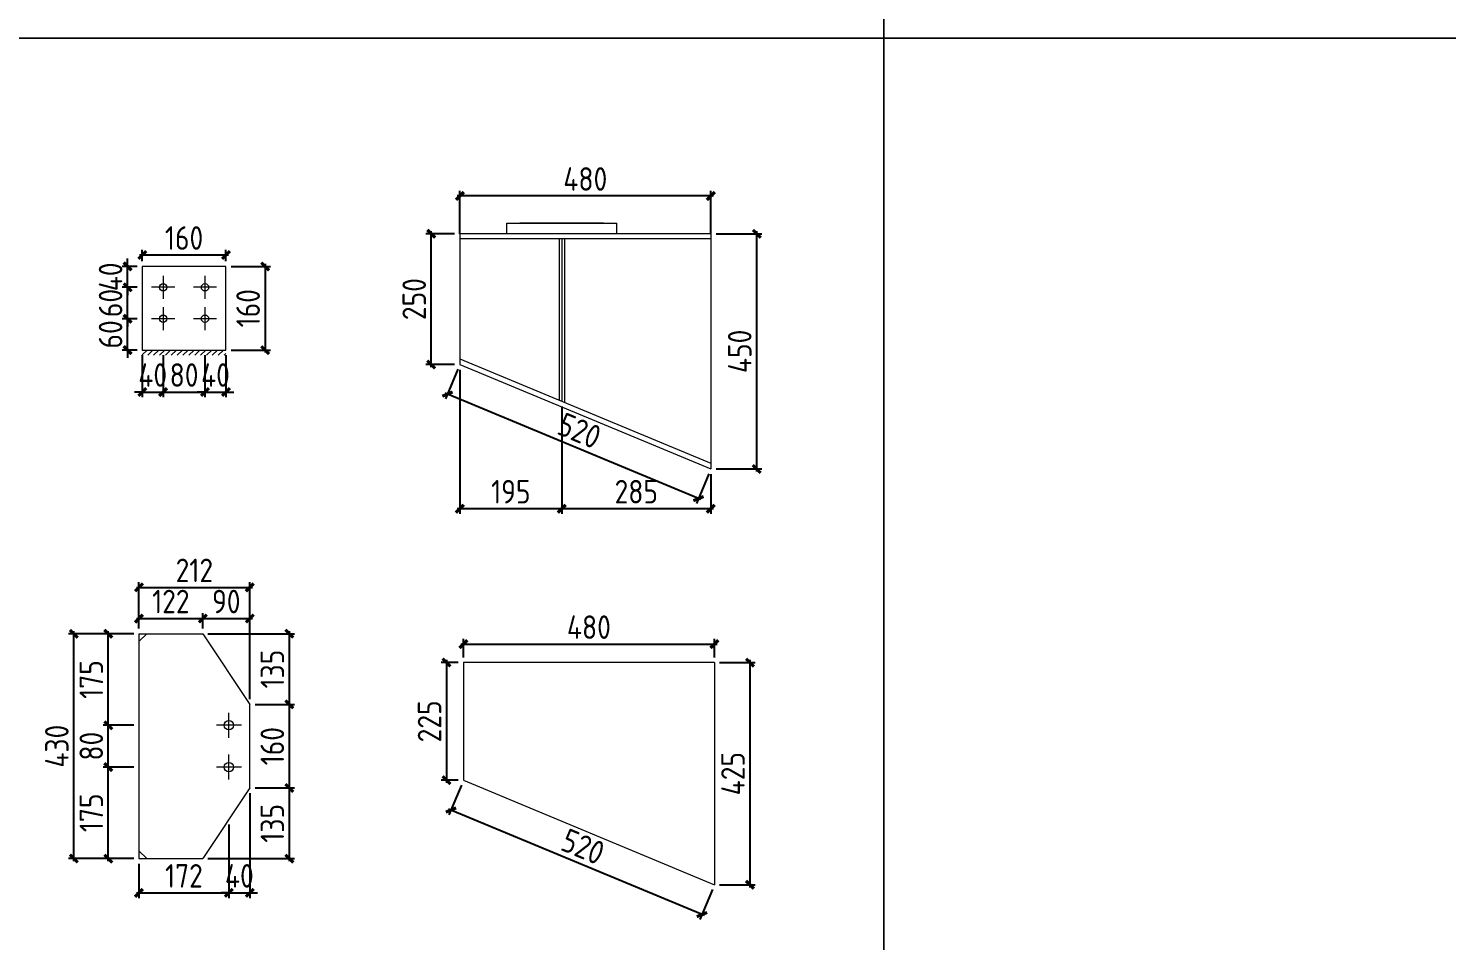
# Model space of a CAD drawing. Extents: x 485428 to 797698, y 56414 to 211814.
# Drawn here: x 690266 to 695691, y 121961 to 125451 of the extents above; entities that cross this region are included whole.
import ezdxf

# ---------------------------------------------------------------- set-up
doc = ezdxf.new("R2010")
doc.units = 0
doc.header["$LTSCALE"] = 1000
doc.header["$MEASUREMENT"] = 0
doc.styles.get("Standard").update_dxf_attribs({"font": 'gbenor.shx', "bigfont": 'gbcbig.shx'})
doc.dimstyles.get("Standard").update_dxf_attribs({"dimscale": 100, "dimtxt": 2, "dimasz": 0.4, "dimexe": 0.5, "dimexo": 1, "dimgap": 0.5, "dimtad": 1, "dimdec": 0, "dimzin": 0, "dimdsep": 46, "dimtxsty": 'Standard', "dimblk": 'ARCHTICK', "dimcen": 0.09, "dimadec": 0, "dimazin": 0, "dimtfac": 1, "dimtdec": 0, "dimtix": 1, "dimtmove": 2, "dimatfit": 3, "dimfxl": 1, "dimtolj": 1, "dimtzin": 0, "dimarcsym": 0})

# ---------------------------------------------------------------- blocks, each defined once
blk = doc.blocks.new('_ArchTick')
at = {"color": 0, "linetype": 'ByBlock', "const_width": 0.4}
blk.add_lwpolyline([(-0.5, -0.5), (0.5, 0.5)], dxfattribs=at)
blk = doc.blocks.new('*D810')
at = {"color": 3, "lineweight": -2}
for p, q in [((690701.9, 124200.4), (690701.9, 124039.8)), ((690781.9, 124200.4), (690781.9, 124039.8)), ((690701.9, 124059.8), (690671.9, 124059.8)), ((690701.9, 124059.8), (690781.9, 124059.8)), ((690781.9, 124059.8), (690811.9, 124059.8))]:
    blk.add_line(p, q, dxfattribs=at)
at = {"layer": 'Defpoints', "color": 0}
for p in [(690701.9, 124220.4), (690781.9, 124220.4), (690781.9, 124059.8)]:
    blk.add_point(p, dxfattribs=at)
at = {"color": 3, "lineweight": -2, "xscale": 30, "yscale": 30, "zscale": 30}
blk.add_blockref('_ArchTick', (690701.9, 124059.8), dxfattribs=at)
at = {"color": 3, "lineweight": -2, "xscale": 30, "yscale": 30, "zscale": 30, "rotation": 180}
blk.add_blockref('_ArchTick', (690781.9, 124059.8), dxfattribs=at)
at = {"color": 0, "lineweight": 15, "insert": (690741.9, 124124.8), "char_height": 90, "attachment_point": 5}
blk.add_mtext('\\A1;40', dxfattribs=at)
blk = doc.blocks.new('*D778')
at = {"color": 3, "lineweight": -2}
for p, q in [((690781.9, 124200.4), (690781.9, 124039.8)), ((690941.9, 124200.4), (690941.9, 124039.8)), ((690771.9, 124059.8), (690951.9, 124059.8))]:
    blk.add_line(p, q, dxfattribs=at)
at = {"layer": 'Defpoints', "color": 0}
for p in [(690781.9, 124220.4), (690941.9, 124220.4), (690941.9, 124059.8)]:
    blk.add_point(p, dxfattribs=at)
at = {"color": 3, "lineweight": -2, "xscale": 30, "yscale": 30, "zscale": 30, "rotation": 180}
blk.add_blockref('_ArchTick', (690781.9, 124059.8), dxfattribs=at)
at = {"color": 3, "lineweight": -2, "xscale": 30, "yscale": 30, "zscale": 30}
blk.add_blockref('_ArchTick', (690941.9, 124059.8), dxfattribs=at)
at = {"color": 0, "lineweight": 15, "insert": (690861.9, 124124.8), "char_height": 90, "attachment_point": 5}
blk.add_mtext('\\A1;80', dxfattribs=at)
blk = doc.blocks.new('*D779')
at = {"color": 3, "lineweight": -2}
for p, q in [((690941.9, 124200.4), (690941.9, 124039.8)), ((691021.9, 124200.4), (691021.9, 124039.8)), ((690941.9, 124059.8), (690911.9, 124059.8)), ((690941.9, 124059.8), (691021.9, 124059.8)), ((691021.9, 124059.8), (691051.9, 124059.8))]:
    blk.add_line(p, q, dxfattribs=at)
at = {"layer": 'Defpoints', "color": 0}
for p in [(690941.9, 124220.4), (691021.9, 124220.4), (691021.9, 124059.8)]:
    blk.add_point(p, dxfattribs=at)
at = {"color": 3, "lineweight": -2, "xscale": 30, "yscale": 30, "zscale": 30}
blk.add_blockref('_ArchTick', (690941.9, 124059.8), dxfattribs=at)
at = {"color": 3, "lineweight": -2, "xscale": 30, "yscale": 30, "zscale": 30, "rotation": 180}
blk.add_blockref('_ArchTick', (691021.9, 124059.8), dxfattribs=at)
at = {"color": 0, "lineweight": 15, "insert": (690981.9, 124124.8), "char_height": 90, "attachment_point": 5}
blk.add_mtext('\\A1;40', dxfattribs=at)
blk = doc.blocks.new('*D780')
at = {"color": 3, "lineweight": -2}
for p, q in [((690681.9, 124340.4), (690625.7, 124340.4)), ((690645.7, 124340.4), (690645.7, 124370.4)), ((690645.7, 124220.4), (690645.7, 124340.4)), ((690681.9, 124220.4), (690625.7, 124220.4)), ((690645.7, 124220.4), (690645.7, 124190.4))]:
    blk.add_line(p, q, dxfattribs=at)
at = {"layer": 'Defpoints', "color": 0}
for p in [(690645.7, 124340.4), (690701.9, 124340.4), (690701.9, 124220.4)]:
    blk.add_point(p, dxfattribs=at)
at = {"color": 3, "lineweight": -2, "xscale": 30, "yscale": 30, "zscale": 30}
for p, rotation in [((690645.7, 124340.4), 270), ((690645.7, 124220.4), 90)]:
    blk.add_blockref('_ArchTick', p, dxfattribs=dict(at, rotation=rotation))
at = {"color": 0, "lineweight": 15, "insert": (690580.7, 124280.4), "char_height": 90, "attachment_point": 5, "rotation": 90}
blk.add_mtext('\\A1;60', dxfattribs=at)
blk = doc.blocks.new('*D781')
at = {"color": 3, "lineweight": -2}
for p, q in [((690681.9, 124460.4), (690625.7, 124460.4)), ((690645.7, 124460.4), (690645.7, 124490.4)), ((690645.7, 124340.4), (690645.7, 124460.4)), ((690681.9, 124340.4), (690625.7, 124340.4)), ((690645.7, 124340.4), (690645.7, 124310.4))]:
    blk.add_line(p, q, dxfattribs=at)
at = {"layer": 'Defpoints', "color": 0}
for p in [(690645.7, 124460.4), (690701.9, 124460.4), (690701.9, 124340.4)]:
    blk.add_point(p, dxfattribs=at)
at = {"color": 3, "lineweight": -2, "xscale": 30, "yscale": 30, "zscale": 30}
for p, rotation in [((690645.7, 124460.4), 270), ((690645.7, 124340.4), 90)]:
    blk.add_blockref('_ArchTick', p, dxfattribs=dict(at, rotation=rotation))
at = {"color": 0, "lineweight": 15, "insert": (690580.7, 124400.4), "char_height": 90, "attachment_point": 5, "rotation": 90}
blk.add_mtext('\\A1;60', dxfattribs=at)
blk = doc.blocks.new('*D811')
at = {"color": 3, "lineweight": -2}
for p, q in [((690645.7, 124540.4), (690645.7, 124570.4)), ((690681.9, 124540.4), (690625.7, 124540.4)), ((690645.7, 124460.4), (690645.7, 124540.4)), ((690681.9, 124460.4), (690625.7, 124460.4)), ((690645.7, 124460.4), (690645.7, 124430.4))]:
    blk.add_line(p, q, dxfattribs=at)
at = {"layer": 'Defpoints', "color": 0}
for p in [(690645.7, 124540.4), (690701.9, 124540.4), (690701.9, 124460.4)]:
    blk.add_point(p, dxfattribs=at)
at = {"color": 3, "lineweight": -2, "xscale": 30, "yscale": 30, "zscale": 30}
for p, rotation in [((690645.7, 124540.4), 270), ((690645.7, 124460.4), 90)]:
    blk.add_blockref('_ArchTick', p, dxfattribs=dict(at, rotation=rotation))
at = {"color": 0, "lineweight": 15, "insert": (690580.7, 124500.4), "char_height": 90, "attachment_point": 5, "rotation": 90}
blk.add_mtext('\\A1;40', dxfattribs=at)
blk = doc.blocks.new('*D812')
at = {"color": 3, "lineweight": -2}
for p, q in [((691031.9, 124584), (690691.9, 124584)), ((690701.9, 124560.4), (690701.9, 124604)), ((691021.9, 124560.4), (691021.9, 124604))]:
    blk.add_line(p, q, dxfattribs=at)
at = {"layer": 'Defpoints', "color": 0}
for p in [(690701.9, 124584), (690701.9, 124540.4), (691021.9, 124540.4)]:
    blk.add_point(p, dxfattribs=at)
at = {"color": 3, "lineweight": -2, "xscale": 30, "yscale": 30, "zscale": 30, "rotation": 180}
blk.add_blockref('_ArchTick', (690701.9, 124584), dxfattribs=at)
at = {"color": 3, "lineweight": -2, "xscale": 30, "yscale": 30, "zscale": 30}
blk.add_blockref('_ArchTick', (691021.9, 124584), dxfattribs=at)
at = {"color": 0, "lineweight": 15, "insert": (690861.9, 124649), "char_height": 90, "attachment_point": 5}
blk.add_mtext('\\A1;160', dxfattribs=at)
blk = doc.blocks.new('*D782')
at = {"color": 3, "lineweight": -2}
for p, q in [((691041.9, 124540.4), (691191.9, 124540.4)), ((691171.9, 124550.4), (691171.9, 124210.4)), ((691041.9, 124220.4), (691191.9, 124220.4))]:
    blk.add_line(p, q, dxfattribs=at)
at = {"layer": 'Defpoints', "color": 0}
for p in [(691021.9, 124540.4), (691021.9, 124220.4), (691171.9, 124220.4)]:
    blk.add_point(p, dxfattribs=at)
at = {"color": 3, "lineweight": -2, "xscale": 30, "yscale": 30, "zscale": 30}
for p, rotation in [((691171.9, 124540.4), 90), ((691171.9, 124220.4), 270)]:
    blk.add_blockref('_ArchTick', p, dxfattribs=dict(at, rotation=rotation))
at = {"color": 0, "lineweight": 15, "insert": (691106.9, 124380.4), "char_height": 90, "attachment_point": 5, "rotation": 90}
blk.add_mtext('\\A1;160', dxfattribs=at)
blk = doc.blocks.new('*D813')
at = {"color": 3, "lineweight": -2}
for p, q in [((690669.3, 122624.8), (690552, 122624.8)), ((690572, 122264.8), (690572, 122634.8)), ((690669.3, 122274.8), (690552, 122274.8))]:
    blk.add_line(p, q, dxfattribs=at)
at = {"layer": 'Defpoints', "color": 0}
for p in [(690572, 122624.8), (690689.3, 122624.8), (690689.3, 122274.8)]:
    blk.add_point(p, dxfattribs=at)
at = {"color": 3, "lineweight": -2, "xscale": 30, "yscale": 30, "zscale": 30}
for p, rotation in [((690572, 122624.8), 90), ((690572, 122274.8), 270)]:
    blk.add_blockref('_ArchTick', p, dxfattribs=dict(at, rotation=rotation))
at = {"color": 0, "lineweight": 15, "insert": (690507, 122449.8), "char_height": 90, "attachment_point": 5, "rotation": 90}
blk.add_mtext('\\A1;175', dxfattribs=at)
blk = doc.blocks.new('*D783')
at = {"color": 3, "lineweight": -2}
for p, q in [((690669.3, 122784.8), (690552, 122784.8)), ((690572, 122614.8), (690572, 122794.8)), ((690669.3, 122624.8), (690552, 122624.8))]:
    blk.add_line(p, q, dxfattribs=at)
at = {"layer": 'Defpoints', "color": 0}
for p in [(690572, 122784.8), (690689.3, 122784.8), (690689.3, 122624.8)]:
    blk.add_point(p, dxfattribs=at)
at = {"color": 3, "lineweight": -2, "xscale": 30, "yscale": 30, "zscale": 30}
for p, rotation in [((690572, 122784.8), 90), ((690572, 122624.8), 270)]:
    blk.add_blockref('_ArchTick', p, dxfattribs=dict(at, rotation=rotation))
at = {"color": 0, "lineweight": 15, "insert": (690507, 122704.8), "char_height": 90, "attachment_point": 5, "rotation": 90}
blk.add_mtext('\\A1;80', dxfattribs=at)
blk = doc.blocks.new('*D814')
at = {"color": 3, "lineweight": -2}
for p, q in [((690572, 122774.8), (690572, 123144.8)), ((690669.3, 123134.8), (690552, 123134.8)), ((690669.3, 122784.8), (690552, 122784.8))]:
    blk.add_line(p, q, dxfattribs=at)
at = {"layer": 'Defpoints', "color": 0}
for p in [(690572, 123134.8), (690689.3, 123134.8), (690689.3, 122784.8)]:
    blk.add_point(p, dxfattribs=at)
at = {"color": 3, "lineweight": -2, "xscale": 30, "yscale": 30, "zscale": 30}
for p, rotation in [((690572, 123134.8), 90), ((690572, 122784.8), 270)]:
    blk.add_blockref('_ArchTick', p, dxfattribs=dict(at, rotation=rotation))
at = {"color": 0, "lineweight": 15, "insert": (690507, 122959.8), "char_height": 90, "attachment_point": 5, "rotation": 90}
blk.add_mtext('\\A1;175', dxfattribs=at)
blk = doc.blocks.new('*D815')
at = {"color": 3, "lineweight": -2}
for p, q in [((690689.3, 123154.8), (690689.3, 123213.2)), ((690933.3, 123154.8), (690933.3, 123213.2)), ((690679.3, 123193.2), (690943.3, 123193.2))]:
    blk.add_line(p, q, dxfattribs=at)
at = {"layer": 'Defpoints', "color": 0}
for p in [(690933.3, 123193.2), (690689.3, 123134.8), (690933.3, 123134.8)]:
    blk.add_point(p, dxfattribs=at)
at = {"color": 3, "lineweight": -2, "xscale": 30, "yscale": 30, "zscale": 30, "rotation": 180}
blk.add_blockref('_ArchTick', (690689.3, 123193.2), dxfattribs=at)
at = {"color": 3, "lineweight": -2, "xscale": 30, "yscale": 30, "zscale": 30}
blk.add_blockref('_ArchTick', (690933.3, 123193.2), dxfattribs=at)
at = {"color": 0, "lineweight": 15, "insert": (690811.3, 123258.2), "char_height": 90, "attachment_point": 5}
blk.add_mtext('\\A1;122', dxfattribs=at)
blk = doc.blocks.new('*D816')
at = {"color": 3, "lineweight": -2}
for p, q in [((690933.3, 123154.8), (690933.3, 123213.2)), ((691113.3, 122884.8), (691113.3, 123213.2)), ((690923.3, 123193.2), (691123.3, 123193.2))]:
    blk.add_line(p, q, dxfattribs=at)
at = {"layer": 'Defpoints', "color": 0}
for p in [(691113.3, 123193.2), (690933.3, 123134.8), (691113.3, 122864.8)]:
    blk.add_point(p, dxfattribs=at)
at = {"color": 3, "lineweight": -2, "xscale": 30, "yscale": 30, "zscale": 30, "rotation": 180}
blk.add_blockref('_ArchTick', (690933.3, 123193.2), dxfattribs=at)
at = {"color": 3, "lineweight": -2, "xscale": 30, "yscale": 30, "zscale": 30}
blk.add_blockref('_ArchTick', (691113.3, 123193.2), dxfattribs=at)
at = {"color": 0, "lineweight": 15, "insert": (691023.3, 123258.2), "char_height": 90, "attachment_point": 5}
blk.add_mtext('\\A1;90', dxfattribs=at)
blk = doc.blocks.new('*D784')
at = {"color": 3, "lineweight": -2}
for p, q in [((691033.3, 122404.8), (691033.3, 122123.6)), ((690689.3, 122254.8), (690689.3, 122123.6)), ((690679.3, 122143.6), (691043.3, 122143.6))]:
    blk.add_line(p, q, dxfattribs=at)
at = {"layer": 'Defpoints', "color": 0}
for p in [(691033.3, 122424.8), (690689.3, 122274.8), (691033.3, 122143.6)]:
    blk.add_point(p, dxfattribs=at)
at = {"color": 3, "lineweight": -2, "xscale": 30, "yscale": 30, "zscale": 30, "rotation": 180}
blk.add_blockref('_ArchTick', (690689.3, 122143.6), dxfattribs=at)
at = {"color": 3, "lineweight": -2, "xscale": 30, "yscale": 30, "zscale": 30}
blk.add_blockref('_ArchTick', (691033.3, 122143.6), dxfattribs=at)
at = {"color": 0, "lineweight": 15, "insert": (690861.3, 122208.6), "char_height": 90, "attachment_point": 5}
blk.add_mtext('\\A1;172', dxfattribs=at)
blk = doc.blocks.new('*D817')
at = {"color": 3, "lineweight": -2}
for p, q in [((691113.3, 122524.8), (691113.3, 122123.6)), ((691033.3, 122404.8), (691033.3, 122123.6)), ((691033.3, 122143.6), (691003.3, 122143.6)), ((691033.3, 122143.6), (691113.3, 122143.6)), ((691113.3, 122143.6), (691143.3, 122143.6))]:
    blk.add_line(p, q, dxfattribs=at)
at = {"layer": 'Defpoints', "color": 0}
for p in [(691113.3, 122544.8), (691033.3, 122424.8), (691113.3, 122143.6)]:
    blk.add_point(p, dxfattribs=at)
at = {"color": 3, "lineweight": -2, "xscale": 30, "yscale": 30, "zscale": 30}
blk.add_blockref('_ArchTick', (691033.3, 122143.6), dxfattribs=at)
at = {"color": 3, "lineweight": -2, "xscale": 30, "yscale": 30, "zscale": 30, "rotation": 180}
blk.add_blockref('_ArchTick', (691113.3, 122143.6), dxfattribs=at)
at = {"color": 0, "lineweight": 15, "insert": (691073.3, 122208.6), "char_height": 90, "attachment_point": 5}
blk.add_mtext('\\A1;40', dxfattribs=at)
blk = doc.blocks.new('*D818')
at = {"color": 3, "lineweight": -2}
for p, q in [((690679.3, 123312.3), (691123.3, 123312.3)), ((690689.3, 123154.8), (690689.3, 123332.3)), ((691113.3, 122884.8), (691113.3, 123332.3))]:
    blk.add_line(p, q, dxfattribs=at)
at = {"layer": 'Defpoints', "color": 0}
for p in [(691113.3, 123312.3), (690689.3, 123134.8), (691113.3, 122864.8)]:
    blk.add_point(p, dxfattribs=at)
at = {"color": 3, "lineweight": -2, "xscale": 30, "yscale": 30, "zscale": 30, "rotation": 180}
blk.add_blockref('_ArchTick', (690689.3, 123312.3), dxfattribs=at)
at = {"color": 3, "lineweight": -2, "xscale": 30, "yscale": 30, "zscale": 30}
blk.add_blockref('_ArchTick', (691113.3, 123312.3), dxfattribs=at)
at = {"color": 0, "lineweight": 15, "insert": (690901.3, 123377.3), "char_height": 90, "attachment_point": 5}
blk.add_mtext('\\A1;212', dxfattribs=at)
blk = doc.blocks.new('*D819')
at = {"color": 3, "lineweight": -2}
for p, q in [((690440.2, 122264.8), (690440.2, 123144.8)), ((690669.3, 123134.8), (690420.2, 123134.8)), ((690669.3, 122274.8), (690420.2, 122274.8))]:
    blk.add_line(p, q, dxfattribs=at)
at = {"layer": 'Defpoints', "color": 0}
for p in [(690440.2, 123134.8), (690689.3, 123134.8), (690689.3, 122274.8)]:
    blk.add_point(p, dxfattribs=at)
at = {"color": 3, "lineweight": -2, "xscale": 30, "yscale": 30, "zscale": 30}
for p, rotation in [((690440.2, 123134.8), 90), ((690440.2, 122274.8), 270)]:
    blk.add_blockref('_ArchTick', p, dxfattribs=dict(at, rotation=rotation))
at = {"color": 0, "lineweight": 15, "insert": (690375.2, 122704.8), "char_height": 90, "attachment_point": 5, "rotation": 90}
blk.add_mtext('\\A1;430', dxfattribs=at)
blk = doc.blocks.new('*D820')
at = {"color": 3, "lineweight": -2}
for p, q in [((691133.3, 122544.8), (691284.5, 122544.8)), ((691264.5, 122264.8), (691264.5, 122554.8)), ((690953.3, 122274.8), (691284.5, 122274.8))]:
    blk.add_line(p, q, dxfattribs=at)
at = {"layer": 'Defpoints', "color": 0}
for p in [(691113.3, 122544.8), (691264.5, 122544.8), (690933.3, 122274.8)]:
    blk.add_point(p, dxfattribs=at)
at = {"color": 3, "lineweight": -2, "xscale": 30, "yscale": 30, "zscale": 30}
for p, rotation in [((691264.5, 122544.8), 90), ((691264.5, 122274.8), 270)]:
    blk.add_blockref('_ArchTick', p, dxfattribs=dict(at, rotation=rotation))
at = {"color": 0, "lineweight": 15, "insert": (691199.5, 122409.8), "char_height": 90, "attachment_point": 5, "rotation": 90}
blk.add_mtext('\\A1;135', dxfattribs=at)
blk = doc.blocks.new('*D821')
at = {"color": 3, "lineweight": -2}
for p, q in [((691264.5, 122534.8), (691264.5, 122874.8)), ((691133.3, 122864.8), (691284.5, 122864.8)), ((691133.3, 122544.8), (691284.5, 122544.8))]:
    blk.add_line(p, q, dxfattribs=at)
at = {"layer": 'Defpoints', "color": 0}
for p in [(691113.3, 122864.8), (691264.5, 122864.8), (691113.3, 122544.8)]:
    blk.add_point(p, dxfattribs=at)
at = {"color": 3, "lineweight": -2, "xscale": 30, "yscale": 30, "zscale": 30}
for p, rotation in [((691264.5, 122864.8), 90), ((691264.5, 122544.8), 270)]:
    blk.add_blockref('_ArchTick', p, dxfattribs=dict(at, rotation=rotation))
at = {"color": 0, "lineweight": 15, "insert": (691199.5, 122704.8), "char_height": 90, "attachment_point": 5, "rotation": 90}
blk.add_mtext('\\A1;160', dxfattribs=at)
blk = doc.blocks.new('*D785')
at = {"color": 3, "lineweight": -2}
for p, q in [((691264.5, 122854.8), (691264.5, 123144.8)), ((690953.3, 123134.8), (691284.5, 123134.8)), ((691133.3, 122864.8), (691284.5, 122864.8))]:
    blk.add_line(p, q, dxfattribs=at)
at = {"layer": 'Defpoints', "color": 0}
for p in [(690933.3, 123134.8), (691264.5, 123134.8), (691113.3, 122864.8)]:
    blk.add_point(p, dxfattribs=at)
at = {"color": 3, "lineweight": -2, "xscale": 30, "yscale": 30, "zscale": 30}
for p, rotation in [((691264.5, 123134.8), 90), ((691264.5, 122864.8), 270)]:
    blk.add_blockref('_ArchTick', p, dxfattribs=dict(at, rotation=rotation))
at = {"color": 0, "lineweight": 15, "insert": (691199.5, 122999.8), "char_height": 90, "attachment_point": 5, "rotation": 90}
blk.add_mtext('\\A1;135', dxfattribs=at)
blk = doc.blocks.new('*D822')
at = {"color": 3, "lineweight": -2}
for p, q in [((691865.8, 123034.6), (691865.8, 122564.6)), ((691910.3, 123024.6), (691845.8, 123024.6)), ((691910.3, 122574.6), (691845.8, 122574.6))]:
    blk.add_line(p, q, dxfattribs=at)
at = {"layer": 'Defpoints', "color": 0}
for p in [(691930.3, 123024.6), (691865.8, 122574.6), (691930.3, 122574.6)]:
    blk.add_point(p, dxfattribs=at)
at = {"color": 3, "lineweight": -2, "xscale": 30, "yscale": 30, "zscale": 30}
for p, rotation in [((691865.8, 123024.6), 90), ((691865.8, 122574.6), 270)]:
    blk.add_blockref('_ArchTick', p, dxfattribs=dict(at, rotation=rotation))
at = {"color": 0, "lineweight": 15, "insert": (691800.8, 122799.6), "char_height": 90, "attachment_point": 5, "rotation": 90}
blk.add_mtext('\\A1;225', dxfattribs=at)
blk = doc.blocks.new('*D823')
at = {"color": 3, "lineweight": -2}
for p, q in [((691920.3, 123095.2), (692900.3, 123095.2)), ((691930.3, 123044.6), (691930.3, 123115.2)), ((692890.3, 123044.6), (692890.3, 123115.2))]:
    blk.add_line(p, q, dxfattribs=at)
at = {"layer": 'Defpoints', "color": 0}
for p in [(692890.3, 123095.2), (691930.3, 123024.6), (692890.3, 123024.6)]:
    blk.add_point(p, dxfattribs=at)
at = {"color": 3, "lineweight": -2, "xscale": 30, "yscale": 30, "zscale": 30, "rotation": 180}
blk.add_blockref('_ArchTick', (691930.3, 123095.2), dxfattribs=at)
at = {"color": 3, "lineweight": -2, "xscale": 30, "yscale": 30, "zscale": 30}
blk.add_blockref('_ArchTick', (692890.3, 123095.2), dxfattribs=at)
at = {"color": 0, "lineweight": 15, "insert": (692410.3, 123160.2), "char_height": 90, "attachment_point": 5}
blk.add_mtext('\\A1;480', dxfattribs=at)
blk = doc.blocks.new('*D824')
at = {"color": 3, "lineweight": -2}
for p, q in [((691922.6, 122556.2), (691875, 122442)), ((692852, 122056.6), (691873.5, 122464.3)), ((692882.6, 122156.2), (692835, 122042))]:
    blk.add_line(p, q, dxfattribs=at)
at = {"layer": 'Defpoints', "color": 0}
for p in [(691930.3, 122574.6), (691882.7, 122460.5), (692890.3, 122174.6)]:
    blk.add_point(p, dxfattribs=at)
at = {"color": 3, "lineweight": -2, "xscale": 30, "yscale": 30, "zscale": 30}
for p, rotation in [((691882.7, 122460.5), 157.3801350519556), ((692842.7, 122060.5), 337.3801350519557)]:
    blk.add_blockref('_ArchTick', p, dxfattribs=dict(at, rotation=rotation))
at = {"color": 0, "lineweight": 15, "insert": (692387.7, 122320.5), "char_height": 90, "attachment_point": 5, "rotation": 337.3801}
blk.add_mtext('\\A1;520', dxfattribs=at)
blk = doc.blocks.new('*D825')
at = {"color": 3, "lineweight": -2}
for p, q in [((693026.3, 123034.6), (693026.3, 122164.6)), ((692910.3, 123024.6), (693046.3, 123024.6)), ((692910.3, 122174.6), (693046.3, 122174.6))]:
    blk.add_line(p, q, dxfattribs=at)
at = {"layer": 'Defpoints', "color": 0}
for p in [(692890.3, 123024.6), (692890.3, 122174.6), (693026.3, 122174.6)]:
    blk.add_point(p, dxfattribs=at)
at = {"color": 3, "lineweight": -2, "xscale": 30, "yscale": 30, "zscale": 30}
for p, rotation in [((693026.3, 123024.6), 90), ((693026.3, 122174.6), 270)]:
    blk.add_blockref('_ArchTick', p, dxfattribs=dict(at, rotation=rotation))
at = {"color": 0, "lineweight": 15, "insert": (692961.3, 122599.6), "char_height": 90, "attachment_point": 5, "rotation": 90}
blk.add_mtext('\\A1;425', dxfattribs=at)
blk = doc.blocks.new('*D945')
at = {"color": 3, "lineweight": -2}
for p, q in [((691896.6, 124665.3), (691787.2, 124665.3)), ((691807.2, 124155.3), (691807.2, 124675.3)), ((691896.6, 124165.3), (691787.2, 124165.3))]:
    blk.add_line(p, q, dxfattribs=at)
at = {"layer": 'Defpoints', "color": 0}
for p in [(691807.2, 124665.3), (691916.6, 124665.3), (691916.6, 124165.3)]:
    blk.add_point(p, dxfattribs=at)
at = {"color": 3, "lineweight": -2, "xscale": 30, "yscale": 30, "zscale": 30}
for p, rotation in [((691807.2, 124665.3), 90), ((691807.2, 124165.3), 270)]:
    blk.add_blockref('_ArchTick', p, dxfattribs=dict(at, rotation=rotation))
at = {"color": 0, "lineweight": 15, "insert": (691742.2, 124415.3), "char_height": 90, "attachment_point": 5, "rotation": 90}
blk.add_mtext('\\A1;250', dxfattribs=at)
blk = doc.blocks.new('*D946')
at = {"color": 3, "lineweight": -2}
for p, q in [((692896.6, 124665.3), (693072.3, 124665.3)), ((693052.3, 123755.3), (693052.3, 124675.3)), ((692896.6, 123765.3), (693072.3, 123765.3))]:
    blk.add_line(p, q, dxfattribs=at)
at = {"layer": 'Defpoints', "color": 0}
for p in [(692876.6, 124665.3), (693052.3, 124665.3), (692876.6, 123765.3)]:
    blk.add_point(p, dxfattribs=at)
at = {"color": 3, "lineweight": -2, "xscale": 30, "yscale": 30, "zscale": 30}
for p, rotation in [((693052.3, 124665.3), 90), ((693052.3, 123765.3), 270)]:
    blk.add_blockref('_ArchTick', p, dxfattribs=dict(at, rotation=rotation))
at = {"color": 0, "lineweight": 15, "insert": (692987.3, 124215.3), "char_height": 90, "attachment_point": 5, "rotation": 90}
blk.add_mtext('\\A1;450', dxfattribs=at)
blk = doc.blocks.new('*D947')
at = {"color": 3, "lineweight": -2}
for p, q in [((691908.9, 124146.8), (691861.7, 124033.4)), ((692838.6, 123648.1), (691860.1, 124055.8)), ((692868.9, 123746.8), (692821.7, 123633.4))]:
    blk.add_line(p, q, dxfattribs=at)
at = {"layer": 'Defpoints', "color": 0}
for p in [(691916.6, 124165.3), (691869.4, 124051.9), (692876.6, 123765.3)]:
    blk.add_point(p, dxfattribs=at)
at = {"color": 3, "lineweight": -2, "xscale": 30, "yscale": 30, "zscale": 30}
for p, rotation in [((691869.4, 124051.9), 157.3801350519596), ((692829.4, 123651.9), 337.3801350519596)]:
    blk.add_blockref('_ArchTick', p, dxfattribs=dict(at, rotation=rotation))
at = {"color": 0, "lineweight": 15, "insert": (692374.4, 123911.9), "char_height": 90, "attachment_point": 5, "rotation": 337.3801}
blk.add_mtext('\\A1;520', dxfattribs=at)
blk = doc.blocks.new('*D948')
at = {"color": 3, "lineweight": -2}
for p, q in [((691916.6, 124665.3), (691916.6, 124829.9)), ((692876.6, 124665.3), (692876.6, 124829.9)), ((692886.6, 124809.9), (691906.6, 124809.9))]:
    blk.add_line(p, q, dxfattribs=at)
at = {"layer": 'Defpoints', "color": 0}
for p in [(691916.6, 124809.9), (691916.6, 124645.3), (692876.6, 124645.3)]:
    blk.add_point(p, dxfattribs=at)
at = {"color": 3, "lineweight": -2, "xscale": 30, "yscale": 30, "zscale": 30, "rotation": 180}
blk.add_blockref('_ArchTick', (691916.6, 124809.9), dxfattribs=at)
at = {"color": 3, "lineweight": -2, "xscale": 30, "yscale": 30, "zscale": 30}
blk.add_blockref('_ArchTick', (692876.6, 124809.9), dxfattribs=at)
at = {"color": 0, "lineweight": 15, "insert": (692396.6, 124874.9), "char_height": 90, "attachment_point": 5}
blk.add_mtext('\\A1;480', dxfattribs=at)
blk = doc.blocks.new('*D949')
at = {"color": 3, "lineweight": -2}
for p, q in [((692306.6, 124004.5), (692306.6, 123593.5)), ((692876.6, 123745.3), (692876.6, 123593.5)), ((692886.6, 123613.5), (692296.6, 123613.5))]:
    blk.add_line(p, q, dxfattribs=at)
at = {"layer": 'Defpoints', "color": 0}
for p in [(692306.6, 124024.5), (692876.6, 123765.3), (692306.6, 123613.5)]:
    blk.add_point(p, dxfattribs=at)
at = {"color": 3, "lineweight": -2, "xscale": 30, "yscale": 30, "zscale": 30, "rotation": 180}
blk.add_blockref('_ArchTick', (692306.6, 123613.5), dxfattribs=at)
at = {"color": 3, "lineweight": -2, "xscale": 30, "yscale": 30, "zscale": 30}
blk.add_blockref('_ArchTick', (692876.6, 123613.5), dxfattribs=at)
at = {"color": 0, "lineweight": 15, "insert": (692591.6, 123678.5), "char_height": 90, "attachment_point": 5}
blk.add_mtext('\\A1;285', dxfattribs=at)
blk = doc.blocks.new('*D950')
at = {"color": 3, "lineweight": -2}
for p, q in [((691916.6, 124145.3), (691916.6, 123593.5)), ((692306.6, 124004.5), (692306.6, 123593.5)), ((692316.6, 123613.5), (691906.6, 123613.5))]:
    blk.add_line(p, q, dxfattribs=at)
at = {"layer": 'Defpoints', "color": 0}
for p in [(691916.6, 124165.3), (692306.6, 124024.5), (691916.6, 123613.5)]:
    blk.add_point(p, dxfattribs=at)
at = {"color": 3, "lineweight": -2, "xscale": 30, "yscale": 30, "zscale": 30, "rotation": 180}
blk.add_blockref('_ArchTick', (691916.6, 123613.5), dxfattribs=at)
at = {"color": 3, "lineweight": -2, "xscale": 30, "yscale": 30, "zscale": 30}
blk.add_blockref('_ArchTick', (692306.6, 123613.5), dxfattribs=at)
at = {"color": 0, "lineweight": 15, "insert": (692111.6, 123678.5), "char_height": 90, "attachment_point": 5}
blk.add_mtext('\\A1;195', dxfattribs=at)

msp = doc.modelspace()

# ---------------------------------------------------------------- hatches: boundary and pattern name
at = {"lineweight": 15}
h = msp.add_hatch(dxfattribs=at)
h.set_pattern_fill('ANSI31', color=256, scale=10, style=0)
h.set_pattern_definition([(45, (208117.13, -71082.17), (-11.22532015, 11.22532015), [])])
h.paths.add_polyline_path([(691021.9, 124220.4), (691011.6, 124220.4), (691021.9, 124207.1)], flags=17)
h.paths.add_polyline_path([(691011.6, 124220.4), (690701.9, 124220.4), (690701.9, 124200.4), (691021.9, 124200.4), (691021.9, 124207.1)])

# ---------------------------------------------------------------- linework, layer by layer
for p, q in [((692876.6, 124665.3), (691916.6, 124665.3)), ((691916.6, 124665.3), (691916.6, 124165.3)), ((692096.6, 124705.3), (692516.6, 124705.3)), ((692096.6, 124665.3), (692096.6, 124705.3)), ((692306.6, 124665.3), (692096.6, 124665.3)), ((692466.6, 124705.3), (692146.6, 124705.3)), ((692596.6, 124665.3), (692306.6, 124665.3)), ((692516.6, 124665.3), (692516.6, 124705.3)), ((692876.6, 124665.3), (692876.6, 123765.3)), ((692876.6, 124645.3), (691916.6, 124645.3)), ((692296.6, 124645.3), (692296.6, 124028.6)), ((692316.6, 124645.3), (692316.6, 124020.3)), ((690701.9, 124540.4), (690701.9, 124220.4)), ((691021.9, 124540.4), (690701.9, 124540.4)), ((690781.9, 124504.4), (690781.9, 124416.4)), ((690941.9, 124504.4), (690941.9, 124416.4)), ((691021.9, 124220.4), (691021.9, 124540.4)), ((690825.9, 124460.4), (690737.9, 124460.4)), ((690985.9, 124460.4), (690897.9, 124460.4)), ((690825.9, 124340.4), (690737.9, 124340.4)), ((690781.9, 124384.4), (690781.9, 124296.4)), ((690985.9, 124340.4), (690897.9, 124340.4)), ((690941.9, 124384.4), (690941.9, 124296.4)), ((690701.9, 124220.4), (691021.9, 124220.4)), ((691916.6, 124187), (692876.6, 123787)), ((691916.6, 124165.3), (692876.6, 123765.3)), ((690689.3, 123134.8), (690689.3, 122274.8)), ((690689.3, 123134.8), (690933.3, 123134.8)), ((690719.3, 123134.8), (690689.3, 123104.8)), ((690933.3, 123134.8), (691113.3, 122864.8)), ((692890.3, 123024.6), (691930.3, 123024.6)), ((691930.3, 123024.6), (691930.3, 122574.6)), ((692890.3, 123024.6), (692890.3, 122174.6)), ((691033.3, 122736.8), (691033.3, 122832.8)), ((691113.3, 122544.8), (691113.3, 122864.8)), ((691081.3, 122784.8), (690985.3, 122784.8)), ((691033.3, 122576.8), (691033.3, 122672.8)), ((691081.3, 122624.8), (690985.3, 122624.8)), ((691113.3, 122544.8), (690933.3, 122274.8)), ((691930.3, 122574.6), (692890.3, 122174.6)), ((690689.3, 122304.8), (690719.3, 122274.8)), ((690689.3, 122274.8), (690933.3, 122274.8))]:
    msp.add_line(p, q, dxfattribs=at)
at = {"color": 1, "lineweight": 15}
msp.add_line((692306.6, 124645.3), (692306.6, 124024.5), dxfattribs=at)
at = {"lineweight": 15}
for points in [[(683038.1, 140264.2), (693538.1, 140264.2), (693538.1, 125414.2), (683038.1, 125414.2)], [(693538.1, 140264.2), (704038.1, 140264.2), (704038.1, 125414.2), (693538.1, 125414.2)], [(683038.1, 125414.2), (693538.1, 125414.2), (693538.1, 110564.2), (683038.1, 110564.2)], [(693538.1, 125414.2), (704038.1, 125414.2), (704038.1, 110564.2), (693538.1, 110564.2)]]:
    msp.add_lwpolyline(points, close=True, dxfattribs=at)
for centre, radius in [((690781.9, 124460.4), 14), ((690941.9, 124460.4), 14), ((690781.9, 124340.4), 14), ((690941.9, 124340.4), 14), ((691033.3, 122784.8), 18), ((691033.3, 122624.8), 18)]:
    msp.add_circle(centre, radius, dxfattribs=at)

# ---------------------------------------------------------------- dimensions: what is measured, and where the dimension line sits
for p1, p2, distance, picture, middle in [((692876.6, 124645.3), (691916.6, 124645.3), -164.6, '*D948', (692396.6, 124874.9)), ((691021.9, 124540.4), (690701.9, 124540.4), -43.6, '*D812', (690861.9, 124649)), ((691916.6, 124165.3), (691916.6, 124665.3), 109.4, '*D945', (691742.2, 124415.3)), ((692876.6, 123765.3), (692876.6, 124665.3), -175.7, '*D946', (692987.3, 124215.3)), ((691021.9, 124540.4), (691021.9, 124220.4), 150, '*D782', (691106.9, 124380.4)), ((692876.6, 123765.3), (691916.6, 124165.3), 122.8, '*D947', (692374.4, 123911.9)), ((691930.3, 123024.6), (692890.3, 123024.6), 70.5, '*D823', (692410.3, 123160.2)), ((690689.3, 122274.8), (690689.3, 123134.8), 249.1, '*D819', (690375.2, 122704.8)), ((691930.3, 123024.6), (691930.3, 122574.6), -64.5, '*D822', (691800.8, 122799.6)), ((692890.3, 123024.6), (692890.3, 122174.6), 136, '*D825', (692961.3, 122599.6)), ((692890.3, 122174.6), (691930.3, 122574.6), 123.6, '*D824', (692387.7, 122320.5))]:
    dim = msp.add_aligned_dim(p1=p1, p2=p2, distance=distance, dimstyle='Standard', override={"dimtxt": 0.9, "dimasz": 0.3, "dimexe": 0.2, "dimexo": 0.2, "dimgap": 0.2, "dimlfac": 0.5, "dimdle": 0.1, "dimclrd": 3, "dimclre": 3}, dxfattribs=at)
    dim.commit()
    dim.dimension.update_dxf_attribs({"geometry": picture, "text_midpoint": middle})
for base, p1, p2, picture, middle in [((690645.7, 124540.4), (690701.9, 124460.4), (690701.9, 124540.4), '*D811', (690580.7, 124500.4)), ((690645.7, 124460.4), (690701.9, 124340.4), (690701.9, 124460.4), '*D781', (690580.7, 124400.4)), ((690645.7, 124340.4), (690701.9, 124220.4), (690701.9, 124340.4), '*D780', (690580.7, 124280.4)), ((690572, 123134.8), (690689.3, 122784.8), (690689.3, 123134.8), '*D814', (690507, 122959.8)), ((691264.5, 123134.8), (691113.3, 122864.8), (690933.3, 123134.8), '*D785', (691199.5, 122999.8)), ((691264.5, 122864.8), (691113.3, 122544.8), (691113.3, 122864.8), '*D821', (691199.5, 122704.8)), ((690572, 122784.8), (690689.3, 122624.8), (690689.3, 122784.8), '*D783', (690507, 122704.8)), ((690572, 122624.8), (690689.3, 122274.8), (690689.3, 122624.8), '*D813', (690507, 122449.8)), ((691264.5, 122544.8), (690933.3, 122274.8), (691113.3, 122544.8), '*D820', (691199.5, 122409.8))]:
    dim = msp.add_linear_dim(base=base, p1=p1, p2=p2, angle=90, dimstyle='Standard', override={"dimtxt": 0.9, "dimasz": 0.3, "dimexe": 0.2, "dimexo": 0.2, "dimgap": 0.2, "dimlfac": 0.5, "dimdle": 0.1, "dimclrd": 3, "dimclre": 3}, dxfattribs=at)
    dim.commit()
    dim.dimension.update_dxf_attribs({"geometry": picture, "text_midpoint": middle})
for base, p1, p2, picture, middle in [((690781.9, 124059.8), (690701.9, 124220.4), (690781.9, 124220.4), '*D810', (690741.9, 124124.8)), ((690941.9, 124059.8), (690781.9, 124220.4), (690941.9, 124220.4), '*D778', (690861.9, 124124.8)), ((691021.9, 124059.8), (690941.9, 124220.4), (691021.9, 124220.4), '*D779', (690981.9, 124124.8)), ((691916.6, 123613.5), (692306.6, 124024.5), (691916.6, 124165.3), '*D950', (692111.6, 123678.5)), ((692306.6, 123613.5), (692876.6, 123765.3), (692306.6, 124024.5), '*D949', (692591.6, 123678.5)), ((691113.3, 123312.3), (690689.3, 123134.8), (691113.3, 122864.8), '*D818', (690901.3, 123377.3)), ((690933.3, 123193.2), (690689.3, 123134.8), (690933.3, 123134.8), '*D815', (690811.3, 123258.2)), ((691113.3, 123193.2), (690933.3, 123134.8), (691113.3, 122864.8), '*D816', (691023.3, 123258.2)), ((691113.3, 122143.6), (691033.3, 122424.8), (691113.3, 122544.8), '*D817', (691073.3, 122208.6)), ((691033.3, 122143.6), (690689.3, 122274.8), (691033.3, 122424.8), '*D784', (690861.3, 122208.6))]:
    dim = msp.add_linear_dim(base=base, p1=p1, p2=p2, dimstyle='Standard', override={"dimtxt": 0.9, "dimasz": 0.3, "dimexe": 0.2, "dimexo": 0.2, "dimgap": 0.2, "dimlfac": 0.5, "dimdle": 0.1, "dimclrd": 3, "dimclre": 3}, dxfattribs=at)
    dim.commit()
    dim.dimension.update_dxf_attribs({"geometry": picture, "text_midpoint": middle})

doc.saveas('drawing.dxf')
